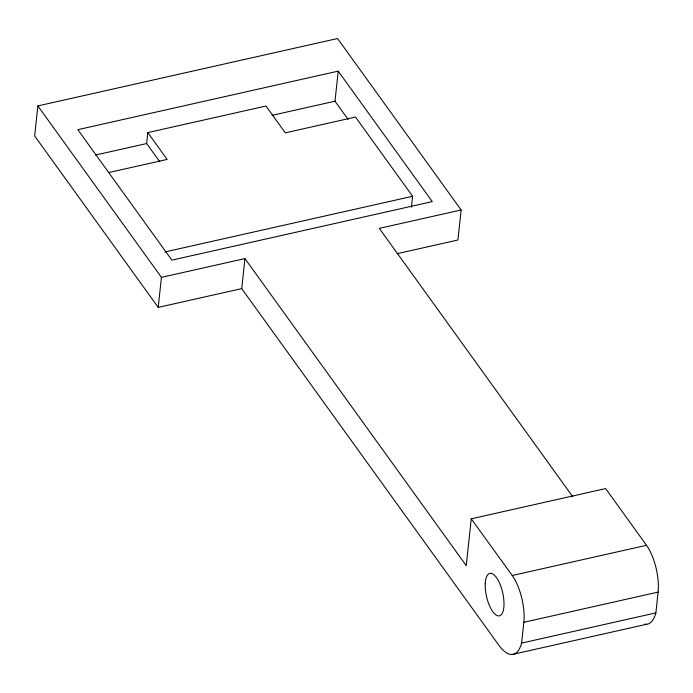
<?xml version="1.0" encoding="UTF-8"?>
<svg xmlns="http://www.w3.org/2000/svg" width="693" height="693" viewBox="0 0 693 693"><rect width="100%" height="100%" fill="white"/><g stroke="black" fill="none" stroke-linecap="round" stroke-linejoin="round"><path stroke-width="1.04" d="M37.864 105.916L34.65 135.949L158.212 307.389L241.727 288.617L498.873 645.244A47.306 18.018 77.3 0 0 521.586 643.095L655.881 612.889L658.099 592.099A34.139 13.002 77.3 0 0 646.508 545.304L605.63 488.582L471.249 518.806L466.25 565.653L244.941 258.593L161.426 277.356L37.864 105.916L337.569 38.531L461.131 209.979L457.917 240.012L397.089 253.69M159.745 161.72L146.647 143.546L147.817 132.597L265.982 106.029L285.317 132.848L355.509 117.065L412.595 196.275L411.425 207.19M158.212 307.389L161.426 277.356M241.727 288.617L244.941 258.593M348.103 119.369L335.005 101.204L338.219 71.128L77.824 129.678L171.855 260.144L432.259 201.602L338.219 71.128M521.586 643.095L523.839 622.288A34.139 13.002 77.3 0 0 512.248 575.493L471.249 518.806M95.487 155.05L146.647 143.546M272.15 115.333L335.005 101.204M108.68 172.557L167.152 159.416L147.817 132.597M164.847 251.975L412.595 196.275M461.131 209.979L379.322 228.369L572.808 496.829M512.248 575.493L646.508 545.304M523.839 622.288L658.099 592.099M512.344 654.469L646.638 624.263M655.881 612.889A47.306 18.018 77.3 0 1 644.533 624.159M485.23 583.757A21.786 8.299 77.3 0 0 498.588 615.921A21.786 8.299 77.3 0 0 499.974 584.095A21.786 8.299 77.3 0 0 485.23 583.757"/></g></svg>
